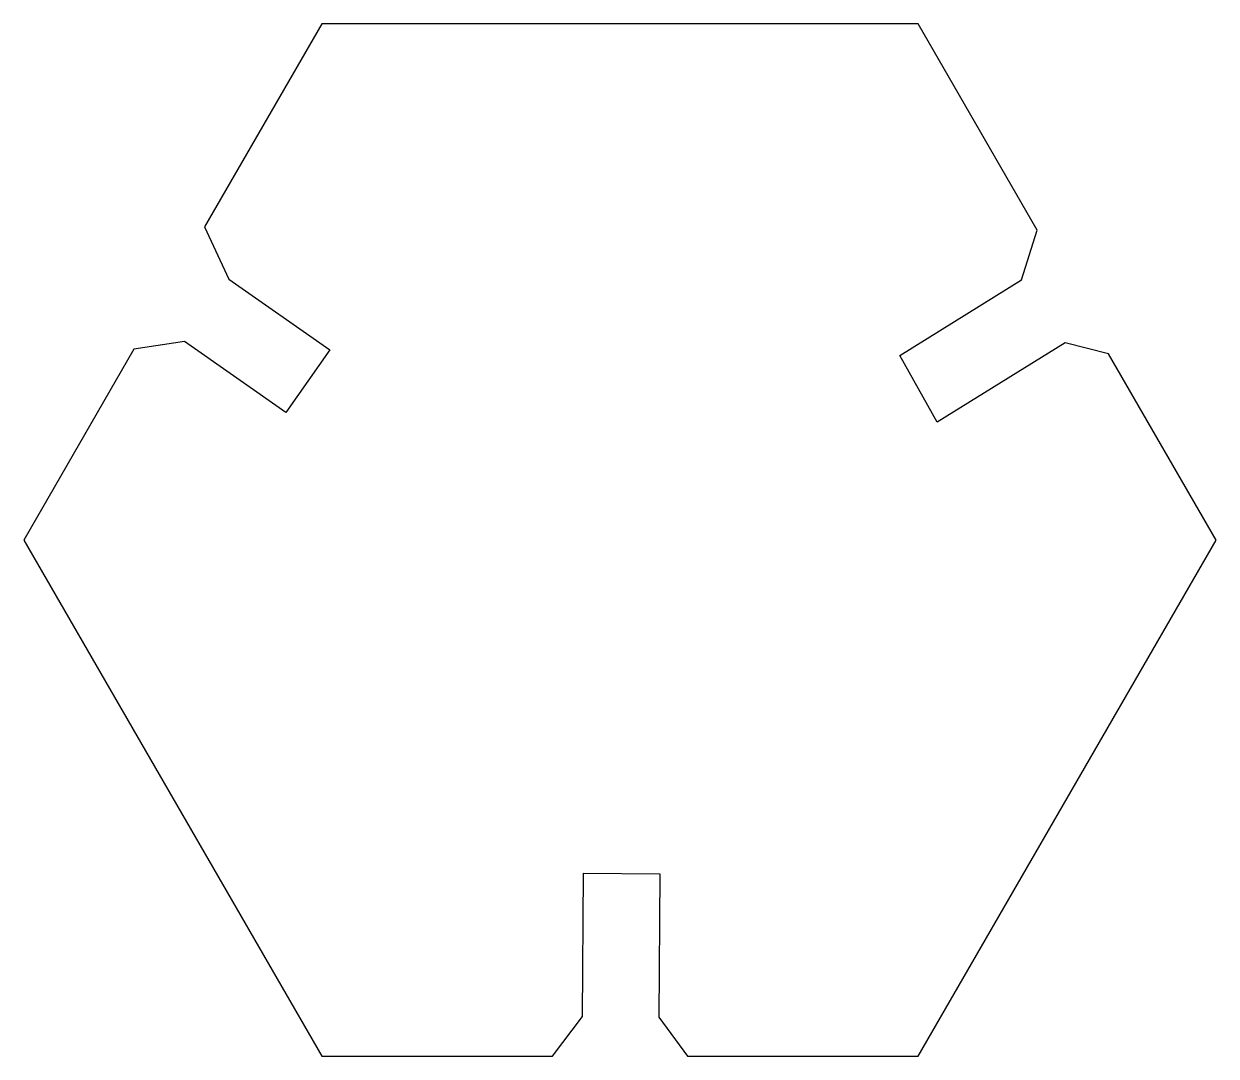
# Model space of a CAD drawing. Header units: millimetres. Extents: x 58 to 108, y 3.3 to 46.7.
import ezdxf

# ---------------------------------------------------------------- set-up
doc = ezdxf.new("R2010")
doc.units = ezdxf.units.MM
doc.layers.add('Default', color=18, linetype='Continuous', true_color=0x000000)

msp = doc.modelspace()

# ---------------------------------------------------------------- linework, layer by layer
at = {"layer": 'Default'}
msp.add_lwpolyline([(100.484, 37.995), (95.486, 46.651), (70.486, 46.651), (65.567, 38.13), (66.58, 35.938), (70.814, 32.974), (68.978, 30.352), (64.729, 33.328), (62.605, 33), (57.986, 25), (70.486, 3.349), (80.161, 3.349), (81.414, 5.012), (81.462, 11.027), (84.663, 11.004), (84.614, 4.989), (85.812, 3.349), (95.486, 3.349), (107.986, 25), (103.478, 32.808), (101.648, 33.271), (96.282, 29.946), (94.718, 32.741), (99.827, 35.914)], close=True, dxfattribs=at)

doc.saveas('drawing.dxf')
